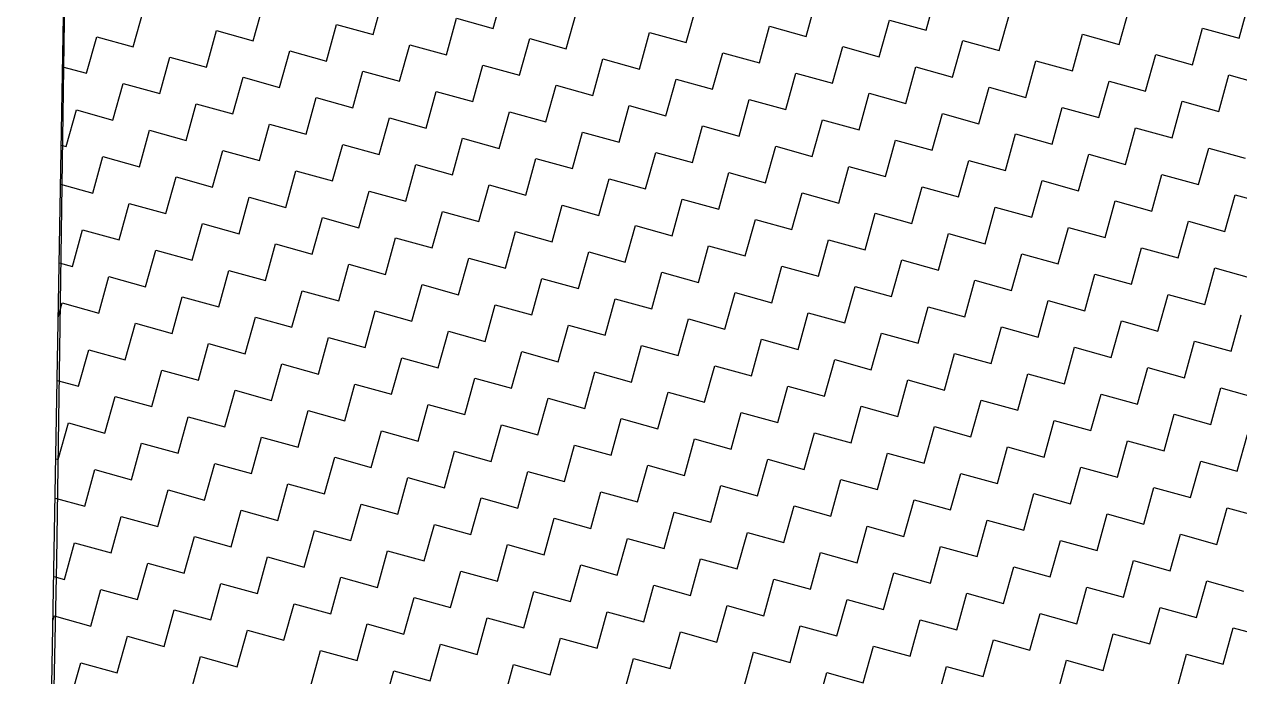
# Model space of a CAD drawing. Header units: metres. Extents: x 291974 to 293244, y 2020596 to 2023640.
# Drawn here: x 292466.6 to 292546.6, y 2022594.7 to 2022637.7 of the extents above; entities that cross this region are included whole.
import ezdxf

# ---------------------------------------------------------------- set-up
doc = ezdxf.new("R2010")
doc.units = ezdxf.units.M
doc.header["$MEASUREMENT"] = 0
doc.layers.add('POLY_HATCH', color=12, linetype='Continuous')
doc.layers.add('V_BOUND_LINE', color=7, linetype='Continuous')

msp = doc.modelspace()

# ---------------------------------------------------------------- linework, layer by layer
at = {"layer": 'POLY_HATCH'}
msp.add_line((292467.554, 2022545.899), (292471.497, 2022774.546), dxfattribs=at)
at = {"layer": 'POLY_HATCH', "linetype": 'Continuous'}
for p, q in [((292497.443, 2022637.453), (292498.111, 2022639.864)), ((292525.963, 2022637.331), (292526.632, 2022639.741)), ((292481.643, 2022636.643), (292482.311, 2022639.054)), ((292489.543, 2022637.048), (292490.211, 2022639.459)), ((292518.063, 2022636.926), (292518.732, 2022639.336)), ((292546.584, 2022636.803), (292547.253, 2022639.214)), ((292473.743, 2022636.239), (292474.411, 2022638.649)), ((292502.264, 2022636.116), (292502.932, 2022638.527)), ((292510.163, 2022636.521), (292510.832, 2022638.931)), ((292530.784, 2022635.993), (292531.453, 2022638.404)), ((292538.684, 2022636.398), (292539.353, 2022638.809)), ((292486.464, 2022635.306), (292487.132, 2022637.717)), ((292487.132, 2022637.717), (292489.543, 2022637.048)), ((292494.364, 2022635.711), (292495.032, 2022638.122)), ((292495.032, 2022638.122), (292497.443, 2022637.453)), ((292514.984, 2022635.184), (292515.653, 2022637.594)), ((292515.653, 2022637.594), (292518.063, 2022636.926)), ((292522.884, 2022635.589), (292523.553, 2022637.999)), ((292523.553, 2022637.999), (292525.963, 2022637.331)), ((292543.505, 2022635.061), (292544.174, 2022637.472)), ((292544.174, 2022637.472), (292546.584, 2022636.803)), ((292470.664, 2022634.497), (292471.332, 2022636.907)), ((292471.332, 2022636.907), (292473.743, 2022636.239)), ((292478.564, 2022634.902), (292479.232, 2022637.312)), ((292479.232, 2022637.312), (292481.643, 2022636.643)), ((292499.185, 2022634.374), (292499.853, 2022636.785)), ((292499.853, 2022636.785), (292502.264, 2022636.116)), ((292507.084, 2022634.779), (292507.753, 2022637.189)), ((292507.753, 2022637.189), (292510.163, 2022636.521)), ((292527.705, 2022634.252), (292528.374, 2022636.662)), ((292528.374, 2022636.662), (292530.784, 2022635.993)), ((292535.605, 2022634.656), (292536.274, 2022637.067)), ((292536.274, 2022637.067), (292538.684, 2022636.398)), ((292483.385, 2022633.564), (292484.053, 2022635.975)), ((292484.053, 2022635.975), (292486.464, 2022635.306)), ((292491.285, 2022633.969), (292491.953, 2022636.38)), ((292491.953, 2022636.38), (292494.364, 2022635.711)), ((292511.905, 2022633.442), (292512.574, 2022635.852)), ((292512.574, 2022635.852), (292514.984, 2022635.184)), ((292519.805, 2022633.847), (292520.474, 2022636.257)), ((292520.474, 2022636.257), (292522.884, 2022635.589)), ((292469.089, 2022634.933), (292470.664, 2022634.497)), ((292475.485, 2022633.16), (292476.153, 2022635.57)), ((292476.153, 2022635.57), (292478.564, 2022634.902)), ((292496.106, 2022632.632), (292496.774, 2022635.043)), ((292496.774, 2022635.043), (292499.185, 2022634.374)), ((292504.005, 2022633.037), (292504.674, 2022635.448)), ((292504.674, 2022635.448), (292507.084, 2022634.779)), ((292532.526, 2022632.914), (292533.195, 2022635.325)), ((292533.195, 2022635.325), (292535.605, 2022634.656)), ((292540.426, 2022633.319), (292541.095, 2022635.73)), ((292541.095, 2022635.73), (292543.505, 2022635.061)), ((292480.306, 2022631.823), (292480.974, 2022634.233)), ((292480.974, 2022634.233), (292483.385, 2022633.564)), ((292488.206, 2022632.227), (292488.874, 2022634.638)), ((292488.874, 2022634.638), (292491.285, 2022633.969)), ((292516.726, 2022632.105), (292517.395, 2022634.515)), ((292517.395, 2022634.515), (292519.805, 2022633.847)), ((292524.626, 2022632.51), (292525.295, 2022634.92)), ((292525.295, 2022634.92), (292527.705, 2022634.252)), ((292545.247, 2022631.982), (292545.916, 2022634.393)), ((292545.916, 2022634.393), (292548.326, 2022633.724)), ((292472.406, 2022631.418), (292473.074, 2022633.828)), ((292473.074, 2022633.828), (292475.485, 2022633.16)), ((292500.926, 2022631.295), (292501.595, 2022633.706)), ((292501.595, 2022633.706), (292504.005, 2022633.037)), ((292508.826, 2022631.7), (292509.495, 2022634.11)), ((292509.495, 2022634.11), (292511.905, 2022633.442)), ((292529.447, 2022631.173), (292530.116, 2022633.583)), ((292530.116, 2022633.583), (292532.526, 2022632.914)), ((292537.347, 2022631.577), (292538.016, 2022633.988)), ((292538.016, 2022633.988), (292540.426, 2022633.319)), ((292485.127, 2022630.485), (292485.795, 2022632.896)), ((292485.795, 2022632.896), (292488.206, 2022632.227)), ((292493.027, 2022630.89), (292493.695, 2022633.301)), ((292493.695, 2022633.301), (292496.106, 2022632.632)), ((292513.647, 2022630.363), (292514.316, 2022632.773)), ((292514.316, 2022632.773), (292516.726, 2022632.105)), ((292521.547, 2022630.768), (292522.216, 2022633.178)), ((292522.216, 2022633.178), (292524.626, 2022632.51)), ((292542.168, 2022630.24), (292542.837, 2022632.651)), ((292542.837, 2022632.651), (292545.247, 2022631.982)), ((292469.327, 2022629.676), (292469.995, 2022632.086)), ((292469.995, 2022632.086), (292472.406, 2022631.418)), ((292477.227, 2022630.081), (292477.895, 2022632.491)), ((292477.895, 2022632.491), (292480.306, 2022631.823)), ((292497.847, 2022629.553), (292498.516, 2022631.964)), ((292498.516, 2022631.964), (292500.926, 2022631.295)), ((292505.747, 2022629.958), (292506.416, 2022632.369)), ((292506.416, 2022632.369), (292508.826, 2022631.7)), ((292526.368, 2022629.431), (292527.037, 2022631.841)), ((292527.037, 2022631.841), (292529.447, 2022631.173)), ((292534.268, 2022629.835), (292534.937, 2022632.246)), ((292534.937, 2022632.246), (292537.347, 2022631.577)), ((292482.048, 2022628.744), (292482.716, 2022631.154)), ((292482.716, 2022631.154), (292485.127, 2022630.485)), ((292489.948, 2022629.148), (292490.616, 2022631.559)), ((292490.616, 2022631.559), (292493.027, 2022630.89)), ((292510.568, 2022628.621), (292511.237, 2022631.031)), ((292511.237, 2022631.031), (292513.647, 2022630.363)), ((292518.468, 2022629.026), (292519.137, 2022631.436)), ((292519.137, 2022631.436), (292521.547, 2022630.768)), ((292474.148, 2022628.339), (292474.816, 2022630.749)), ((292474.816, 2022630.749), (292477.227, 2022630.081)), ((292494.768, 2022627.811), (292495.437, 2022630.222)), ((292495.437, 2022630.222), (292497.847, 2022629.553)), ((292502.668, 2022628.216), (292503.337, 2022630.627)), ((292503.337, 2022630.627), (292505.747, 2022629.958)), ((292531.189, 2022628.094), (292531.858, 2022630.504)), ((292531.858, 2022630.504), (292534.268, 2022629.835)), ((292539.089, 2022628.498), (292539.758, 2022630.909)), ((292539.758, 2022630.909), (292542.168, 2022630.24)), ((292469, 2022629.766), (292469.327, 2022629.676)), ((292478.969, 2022627.002), (292479.637, 2022629.412)), ((292479.637, 2022629.412), (292482.048, 2022628.744)), ((292486.869, 2022627.406), (292487.537, 2022629.817)), ((292487.537, 2022629.817), (292489.948, 2022629.148)), ((292515.389, 2022627.284), (292516.058, 2022629.694)), ((292516.058, 2022629.694), (292518.468, 2022629.026)), ((292523.289, 2022627.689), (292523.958, 2022630.099)), ((292523.958, 2022630.099), (292526.368, 2022629.431)), ((292543.91, 2022627.161), (292544.578, 2022629.572)), ((292544.578, 2022629.572), (292546.989, 2022628.903)), ((292471.069, 2022626.597), (292471.737, 2022629.007)), ((292471.737, 2022629.007), (292474.148, 2022628.339)), ((292499.589, 2022626.474), (292500.258, 2022628.885)), ((292500.258, 2022628.885), (292502.668, 2022628.216)), ((292507.489, 2022626.879), (292508.158, 2022629.29)), ((292508.158, 2022629.29), (292510.568, 2022628.621)), ((292528.11, 2022626.352), (292528.779, 2022628.762)), ((292528.779, 2022628.762), (292531.189, 2022628.094)), ((292536.01, 2022626.756), (292536.679, 2022629.167)), ((292536.679, 2022629.167), (292539.089, 2022628.498)), ((292483.79, 2022625.665), (292484.458, 2022628.075)), ((292484.458, 2022628.075), (292486.869, 2022627.406)), ((292491.689, 2022626.069), (292492.358, 2022628.48)), ((292492.358, 2022628.48), (292494.768, 2022627.811)), ((292512.31, 2022625.542), (292512.979, 2022627.952)), ((292512.979, 2022627.952), (292515.389, 2022627.284)), ((292520.21, 2022625.947), (292520.879, 2022628.357)), ((292520.879, 2022628.357), (292523.289, 2022627.689)), ((292540.831, 2022625.419), (292541.499, 2022627.83)), ((292541.499, 2022627.83), (292543.91, 2022627.161)), ((292468.956, 2022627.183), (292471.069, 2022626.597)), ((292475.89, 2022625.26), (292476.558, 2022627.67)), ((292476.558, 2022627.67), (292478.969, 2022627.002)), ((292496.51, 2022624.732), (292497.179, 2022627.143)), ((292497.179, 2022627.143), (292499.589, 2022626.474)), ((292504.41, 2022625.137), (292505.079, 2022627.548)), ((292505.079, 2022627.548), (292507.489, 2022626.879)), ((292525.031, 2022624.61), (292525.7, 2022627.02)), ((292525.7, 2022627.02), (292528.11, 2022626.352)), ((292532.931, 2022625.015), (292533.6, 2022627.425)), ((292533.6, 2022627.425), (292536.01, 2022626.756)), ((292480.711, 2022623.923), (292481.379, 2022626.333)), ((292481.379, 2022626.333), (292483.79, 2022625.665)), ((292488.61, 2022624.327), (292489.279, 2022626.738)), ((292489.279, 2022626.738), (292491.689, 2022626.069)), ((292509.231, 2022623.8), (292509.9, 2022626.211)), ((292509.9, 2022626.211), (292512.31, 2022625.542)), ((292517.131, 2022624.205), (292517.8, 2022626.615)), ((292517.8, 2022626.615), (292520.21, 2022625.947)), ((292545.652, 2022624.082), (292546.32, 2022626.493)), ((292546.32, 2022626.493), (292548.731, 2022625.824)), ((292472.811, 2022623.518), (292473.479, 2022625.928)), ((292473.479, 2022625.928), (292475.89, 2022625.26)), ((292493.431, 2022622.99), (292494.1, 2022625.401)), ((292494.1, 2022625.401), (292496.51, 2022624.732)), ((292501.331, 2022623.395), (292502, 2022625.806)), ((292502, 2022625.806), (292504.41, 2022625.137)), ((292529.852, 2022623.273), (292530.521, 2022625.683)), ((292530.521, 2022625.683), (292532.931, 2022625.015)), ((292537.752, 2022623.677), (292538.42, 2022626.088)), ((292538.42, 2022626.088), (292540.831, 2022625.419)), ((292477.632, 2022622.181), (292478.3, 2022624.591)), ((292478.3, 2022624.591), (292480.711, 2022623.923)), ((292485.531, 2022622.586), (292486.2, 2022624.996)), ((292486.2, 2022624.996), (292488.61, 2022624.327)), ((292514.052, 2022622.463), (292514.721, 2022624.873)), ((292514.721, 2022624.873), (292517.131, 2022624.205)), ((292521.952, 2022622.868), (292522.621, 2022625.278)), ((292522.621, 2022625.278), (292525.031, 2022624.61)), ((292542.573, 2022622.34), (292543.241, 2022624.751)), ((292543.241, 2022624.751), (292545.652, 2022624.082)), ((292469.732, 2022621.776), (292470.4, 2022624.186)), ((292470.4, 2022624.186), (292472.811, 2022623.518)), ((292498.252, 2022621.653), (292498.921, 2022624.064)), ((292498.921, 2022624.064), (292501.331, 2022623.395)), ((292506.152, 2022622.058), (292506.821, 2022624.469)), ((292506.821, 2022624.469), (292509.231, 2022623.8)), ((292526.773, 2022621.531), (292527.442, 2022623.941)), ((292527.442, 2022623.941), (292529.852, 2022623.273)), ((292534.673, 2022621.936), (292535.341, 2022624.346)), ((292535.341, 2022624.346), (292537.752, 2022623.677)), ((292482.452, 2022620.844), (292483.121, 2022623.254)), ((292483.121, 2022623.254), (292485.531, 2022622.586)), ((292490.352, 2022621.248), (292491.021, 2022623.659)), ((292491.021, 2022623.659), (292493.431, 2022622.99)), ((292510.973, 2022620.721), (292511.642, 2022623.132)), ((292511.642, 2022623.132), (292514.052, 2022622.463)), ((292518.873, 2022621.126), (292519.542, 2022623.536)), ((292519.542, 2022623.536), (292521.952, 2022622.868)), ((292539.494, 2022620.598), (292540.162, 2022623.009)), ((292540.162, 2022623.009), (292542.573, 2022622.34)), ((292474.553, 2022620.439), (292475.221, 2022622.849)), ((292475.221, 2022622.849), (292477.632, 2022622.181)), ((292495.173, 2022619.911), (292495.842, 2022622.322)), ((292495.842, 2022622.322), (292498.252, 2022621.653)), ((292503.073, 2022620.316), (292503.742, 2022622.727)), ((292503.742, 2022622.727), (292506.152, 2022622.058)), ((292523.694, 2022619.789), (292524.363, 2022622.199)), ((292524.363, 2022622.199), (292526.773, 2022621.531)), ((292531.594, 2022620.194), (292532.262, 2022622.604)), ((292532.262, 2022622.604), (292534.673, 2022621.936)), ((292468.866, 2022622.016), (292469.732, 2022621.776)), ((292479.373, 2022619.102), (292480.042, 2022621.512)), ((292480.042, 2022621.512), (292482.452, 2022620.844)), ((292487.273, 2022619.507), (292487.942, 2022621.917)), ((292487.942, 2022621.917), (292490.352, 2022621.248)), ((292507.894, 2022618.979), (292508.563, 2022621.39)), ((292508.563, 2022621.39), (292510.973, 2022620.721)), ((292515.794, 2022619.384), (292516.463, 2022621.794)), ((292516.463, 2022621.794), (292518.873, 2022621.126)), ((292544.315, 2022619.261), (292544.983, 2022621.672)), ((292544.983, 2022621.672), (292547.394, 2022621.003)), ((292471.474, 2022618.697), (292472.142, 2022621.107)), ((292472.142, 2022621.107), (292474.553, 2022620.439)), ((292492.094, 2022618.169), (292492.763, 2022620.58)), ((292492.763, 2022620.58), (292495.173, 2022619.911)), ((292499.994, 2022618.574), (292500.663, 2022620.985)), ((292500.663, 2022620.985), (292503.073, 2022620.316)), ((292528.515, 2022618.452), (292529.183, 2022620.862)), ((292529.183, 2022620.862), (292531.594, 2022620.194)), ((292536.415, 2022618.857), (292537.083, 2022621.267)), ((292537.083, 2022621.267), (292539.494, 2022620.598)), ((292476.294, 2022617.36), (292476.963, 2022619.77)), ((292476.963, 2022619.77), (292479.373, 2022619.102)), ((292484.194, 2022617.765), (292484.863, 2022620.175)), ((292484.863, 2022620.175), (292487.273, 2022619.507)), ((292512.715, 2022617.642), (292513.384, 2022620.053)), ((292513.384, 2022620.053), (292515.794, 2022619.384)), ((292520.615, 2022618.047), (292521.284, 2022620.457)), ((292521.284, 2022620.457), (292523.694, 2022619.789)), ((292541.236, 2022617.519), (292541.904, 2022619.93)), ((292541.904, 2022619.93), (292544.315, 2022619.261)), ((292468.805, 2022618.434), (292469.063, 2022619.365)), ((292469.063, 2022619.365), (292471.474, 2022618.697)), ((292496.915, 2022616.832), (292497.584, 2022619.243)), ((292497.584, 2022619.243), (292499.994, 2022618.574)), ((292504.815, 2022617.237), (292505.484, 2022619.648)), ((292505.484, 2022619.648), (292507.894, 2022618.979)), ((292525.436, 2022616.71), (292526.104, 2022619.12)), ((292526.104, 2022619.12), (292528.515, 2022618.452)), ((292533.336, 2022617.115), (292534.004, 2022619.525)), ((292534.004, 2022619.525), (292536.415, 2022618.857)), ((292481.115, 2022616.023), (292481.784, 2022618.433)), ((292481.784, 2022618.433), (292484.194, 2022617.765)), ((292489.015, 2022616.428), (292489.684, 2022618.838)), ((292489.684, 2022618.838), (292492.094, 2022618.169)), ((292509.636, 2022615.9), (292510.305, 2022618.311)), ((292510.305, 2022618.311), (292512.715, 2022617.642)), ((292517.536, 2022616.305), (292518.205, 2022618.715)), ((292518.205, 2022618.715), (292520.615, 2022618.047)), ((292538.157, 2022615.778), (292538.825, 2022618.188)), ((292538.825, 2022618.188), (292541.236, 2022617.519)), ((292546.057, 2022616.182), (292546.725, 2022618.593)), ((292473.215, 2022615.618), (292473.884, 2022618.028)), ((292473.884, 2022618.028), (292476.294, 2022617.36)), ((292493.836, 2022615.09), (292494.505, 2022617.501)), ((292494.505, 2022617.501), (292496.915, 2022616.832)), ((292501.736, 2022615.495), (292502.405, 2022617.906)), ((292502.405, 2022617.906), (292504.815, 2022617.237)), ((292522.357, 2022614.968), (292523.025, 2022617.378)), ((292523.025, 2022617.378), (292525.436, 2022616.71)), ((292530.257, 2022615.373), (292530.925, 2022617.783)), ((292530.925, 2022617.783), (292533.336, 2022617.115)), ((292478.036, 2022614.281), (292478.705, 2022616.691)), ((292478.705, 2022616.691), (292481.115, 2022616.023)), ((292485.936, 2022614.686), (292486.605, 2022617.096)), ((292486.605, 2022617.096), (292489.015, 2022616.428)), ((292506.557, 2022614.158), (292507.226, 2022616.569)), ((292507.226, 2022616.569), (292509.636, 2022615.9)), ((292514.457, 2022614.563), (292515.126, 2022616.974)), ((292515.126, 2022616.974), (292517.536, 2022616.305)), ((292542.978, 2022614.44), (292543.646, 2022616.851)), ((292543.646, 2022616.851), (292546.057, 2022616.182)), ((292470.136, 2022613.876), (292470.805, 2022616.286)), ((292470.805, 2022616.286), (292473.215, 2022615.618)), ((292490.757, 2022613.349), (292491.426, 2022615.759)), ((292491.426, 2022615.759), (292493.836, 2022615.09)), ((292498.657, 2022613.753), (292499.326, 2022616.164)), ((292499.326, 2022616.164), (292501.736, 2022615.495)), ((292527.178, 2022613.631), (292527.846, 2022616.041)), ((292527.846, 2022616.041), (292530.257, 2022615.373)), ((292535.078, 2022614.036), (292535.746, 2022616.446)), ((292535.746, 2022616.446), (292538.157, 2022615.778)), ((292474.957, 2022612.539), (292475.626, 2022614.949)), ((292475.626, 2022614.949), (292478.036, 2022614.281)), ((292482.857, 2022612.944), (292483.526, 2022615.354)), ((292483.526, 2022615.354), (292485.936, 2022614.686)), ((292511.378, 2022612.821), (292512.047, 2022615.232)), ((292512.047, 2022615.232), (292514.457, 2022614.563)), ((292519.278, 2022613.226), (292519.946, 2022615.636)), ((292519.946, 2022615.636), (292522.357, 2022614.968)), ((292539.899, 2022612.699), (292540.567, 2022615.109)), ((292540.567, 2022615.109), (292542.978, 2022614.44)), ((292468.733, 2022614.265), (292470.136, 2022613.876)), ((292495.578, 2022612.011), (292496.247, 2022614.422)), ((292496.247, 2022614.422), (292498.657, 2022613.753)), ((292503.478, 2022612.416), (292504.147, 2022614.827)), ((292504.147, 2022614.827), (292506.557, 2022614.158)), ((292524.099, 2022611.889), (292524.767, 2022614.299)), ((292524.767, 2022614.299), (292527.178, 2022613.631)), ((292531.999, 2022612.294), (292532.667, 2022614.704)), ((292532.667, 2022614.704), (292535.078, 2022614.036)), ((292479.778, 2022611.202), (292480.447, 2022613.612)), ((292480.447, 2022613.612), (292482.857, 2022612.944)), ((292487.678, 2022611.607), (292488.347, 2022614.017)), ((292488.347, 2022614.017), (292490.757, 2022613.349)), ((292508.299, 2022611.079), (292508.968, 2022613.49)), ((292508.968, 2022613.49), (292511.378, 2022612.821)), ((292516.199, 2022611.484), (292516.867, 2022613.895)), ((292516.867, 2022613.895), (292519.278, 2022613.226)), ((292536.82, 2022610.957), (292537.488, 2022613.367)), ((292537.488, 2022613.367), (292539.899, 2022612.699)), ((292544.72, 2022611.361), (292545.388, 2022613.772)), ((292545.388, 2022613.772), (292547.799, 2022613.103)), ((292471.878, 2022610.797), (292472.547, 2022613.207)), ((292472.547, 2022613.207), (292474.957, 2022612.539)), ((292492.499, 2022610.27), (292493.168, 2022612.68)), ((292493.168, 2022612.68), (292495.578, 2022612.011)), ((292500.399, 2022610.674), (292501.068, 2022613.085)), ((292501.068, 2022613.085), (292503.478, 2022612.416)), ((292521.02, 2022610.147), (292521.688, 2022612.557)), ((292521.688, 2022612.557), (292524.099, 2022611.889)), ((292528.92, 2022610.552), (292529.588, 2022612.962)), ((292529.588, 2022612.962), (292531.999, 2022612.294)), ((292476.699, 2022609.46), (292477.368, 2022611.87)), ((292477.368, 2022611.87), (292479.778, 2022611.202)), ((292484.599, 2022609.865), (292485.268, 2022612.275)), ((292485.268, 2022612.275), (292487.678, 2022611.607)), ((292505.22, 2022609.337), (292505.889, 2022611.748)), ((292505.889, 2022611.748), (292508.299, 2022611.079)), ((292513.12, 2022609.742), (292513.788, 2022612.153)), ((292513.788, 2022612.153), (292516.199, 2022611.484)), ((292541.641, 2022609.62), (292542.309, 2022612.03)), ((292542.309, 2022612.03), (292544.72, 2022611.361)), ((292468.799, 2022609.055), (292469.468, 2022611.466)), ((292469.468, 2022611.466), (292471.878, 2022610.797)), ((292489.42, 2022608.528), (292490.089, 2022610.938)), ((292490.089, 2022610.938), (292492.499, 2022610.27)), ((292497.32, 2022608.932), (292497.989, 2022611.343)), ((292497.989, 2022611.343), (292500.399, 2022610.674)), ((292525.841, 2022608.81), (292526.509, 2022611.22)), ((292526.509, 2022611.22), (292528.92, 2022610.552)), ((292533.741, 2022609.215), (292534.409, 2022611.625)), ((292534.409, 2022611.625), (292536.82, 2022610.957)), ((292473.62, 2022607.718), (292474.289, 2022610.128)), ((292474.289, 2022610.128), (292476.699, 2022609.46)), ((292481.52, 2022608.123), (292482.189, 2022610.533)), ((292482.189, 2022610.533), (292484.599, 2022609.865)), ((292510.041, 2022608), (292510.709, 2022610.411)), ((292510.709, 2022610.411), (292513.12, 2022609.742)), ((292517.941, 2022608.405), (292518.609, 2022610.816)), ((292518.609, 2022610.816), (292521.02, 2022610.147)), ((292538.562, 2022607.878), (292539.23, 2022610.288)), ((292539.23, 2022610.288), (292541.641, 2022609.62)), ((292546.462, 2022608.282), (292547.13, 2022610.693)), ((292494.241, 2022607.191), (292494.91, 2022609.601)), ((292494.91, 2022609.601), (292497.32, 2022608.932)), ((292502.141, 2022607.595), (292502.81, 2022610.006)), ((292502.81, 2022610.006), (292505.22, 2022609.337)), ((292522.762, 2022607.068), (292523.43, 2022609.478)), ((292523.43, 2022609.478), (292525.841, 2022608.81)), ((292530.662, 2022607.473), (292531.33, 2022609.883)), ((292531.33, 2022609.883), (292533.741, 2022609.215)), ((292468.644, 2022609.098), (292468.799, 2022609.055)), ((292478.441, 2022606.381), (292479.11, 2022608.791)), ((292479.11, 2022608.791), (292481.52, 2022608.123)), ((292486.341, 2022606.786), (292487.01, 2022609.196)), ((292487.01, 2022609.196), (292489.42, 2022608.528)), ((292506.962, 2022606.258), (292507.63, 2022608.669)), ((292507.63, 2022608.669), (292510.041, 2022608)), ((292514.862, 2022606.663), (292515.53, 2022609.074)), ((292515.53, 2022609.074), (292517.941, 2022608.405)), ((292535.483, 2022606.136), (292536.151, 2022608.546)), ((292536.151, 2022608.546), (292538.562, 2022607.878)), ((292543.383, 2022606.541), (292544.051, 2022608.951)), ((292544.051, 2022608.951), (292546.462, 2022608.282)), ((292470.541, 2022605.976), (292471.21, 2022608.387)), ((292471.21, 2022608.387), (292473.62, 2022607.718)), ((292491.162, 2022605.449), (292491.831, 2022607.859)), ((292491.831, 2022607.859), (292494.241, 2022607.191)), ((292499.062, 2022605.853), (292499.731, 2022608.264)), ((292499.731, 2022608.264), (292502.141, 2022607.595)), ((292519.683, 2022605.326), (292520.351, 2022607.737)), ((292520.351, 2022607.737), (292522.762, 2022607.068)), ((292527.583, 2022605.731), (292528.251, 2022608.141)), ((292528.251, 2022608.141), (292530.662, 2022607.473)), ((292475.362, 2022604.639), (292476.031, 2022607.049)), ((292476.031, 2022607.049), (292478.441, 2022606.381)), ((292483.262, 2022605.044), (292483.931, 2022607.454)), ((292483.931, 2022607.454), (292486.341, 2022606.786)), ((292503.883, 2022604.516), (292504.551, 2022606.927)), ((292504.551, 2022606.927), (292506.962, 2022606.258)), ((292511.783, 2022604.921), (292512.451, 2022607.332)), ((292512.451, 2022607.332), (292514.862, 2022606.663)), ((292540.304, 2022604.799), (292540.972, 2022607.209)), ((292540.972, 2022607.209), (292543.383, 2022606.541)), ((292468.599, 2022606.515), (292470.541, 2022605.976)), ((292488.083, 2022603.707), (292488.752, 2022606.117)), ((292488.752, 2022606.117), (292491.162, 2022605.449)), ((292495.983, 2022604.112), (292496.652, 2022606.522)), ((292496.652, 2022606.522), (292499.062, 2022605.853)), ((292524.504, 2022603.989), (292525.172, 2022606.399)), ((292525.172, 2022606.399), (292527.583, 2022605.731)), ((292532.404, 2022604.394), (292533.072, 2022606.804)), ((292533.072, 2022606.804), (292535.483, 2022606.136)), ((292480.183, 2022603.302), (292480.852, 2022605.712)), ((292480.852, 2022605.712), (292483.262, 2022605.044)), ((292508.704, 2022603.179), (292509.372, 2022605.59)), ((292509.372, 2022605.59), (292511.783, 2022604.921)), ((292516.604, 2022603.584), (292517.272, 2022605.995)), ((292517.272, 2022605.995), (292519.683, 2022605.326)), ((292537.225, 2022603.057), (292537.893, 2022605.467)), ((292537.893, 2022605.467), (292540.304, 2022604.799)), ((292545.124, 2022603.462), (292545.793, 2022605.872)), ((292545.793, 2022605.872), (292548.203, 2022605.203)), ((292472.283, 2022602.897), (292472.952, 2022605.308)), ((292472.952, 2022605.308), (292475.362, 2022604.639)), ((292492.904, 2022602.37), (292493.573, 2022604.78)), ((292493.573, 2022604.78), (292495.983, 2022604.112)), ((292500.804, 2022602.774), (292501.472, 2022605.185)), ((292501.472, 2022605.185), (292503.883, 2022604.516)), ((292521.425, 2022602.247), (292522.093, 2022604.658)), ((292522.093, 2022604.658), (292524.504, 2022603.989)), ((292529.325, 2022602.652), (292529.993, 2022605.062)), ((292529.993, 2022605.062), (292532.404, 2022604.394)), ((292477.104, 2022601.56), (292477.773, 2022603.97)), ((292477.773, 2022603.97), (292480.183, 2022603.302)), ((292485.004, 2022601.965), (292485.673, 2022604.375)), ((292485.673, 2022604.375), (292488.083, 2022603.707)), ((292505.625, 2022601.437), (292506.293, 2022603.848)), ((292506.293, 2022603.848), (292508.704, 2022603.179)), ((292513.525, 2022601.842), (292514.193, 2022604.253)), ((292514.193, 2022604.253), (292516.604, 2022603.584)), ((292534.146, 2022601.315), (292534.814, 2022603.725)), ((292534.814, 2022603.725), (292537.225, 2022603.057)), ((292542.045, 2022601.72), (292542.714, 2022604.13)), ((292542.714, 2022604.13), (292545.124, 2022603.462)), ((292469.204, 2022601.155), (292469.873, 2022603.566)), ((292469.873, 2022603.566), (292472.283, 2022602.897)), ((292489.825, 2022600.628), (292490.494, 2022603.038)), ((292490.494, 2022603.038), (292492.904, 2022602.37)), ((292497.725, 2022601.033), (292498.393, 2022603.443)), ((292498.393, 2022603.443), (292500.804, 2022602.774)), ((292518.346, 2022600.505), (292519.014, 2022602.916)), ((292519.014, 2022602.916), (292521.425, 2022602.247)), ((292526.246, 2022600.91), (292526.914, 2022603.32)), ((292526.914, 2022603.32), (292529.325, 2022602.652)), ((292474.025, 2022599.818), (292474.694, 2022602.229)), ((292474.694, 2022602.229), (292477.104, 2022601.56)), ((292481.925, 2022600.223), (292482.594, 2022602.633)), ((292482.594, 2022602.633), (292485.004, 2022601.965)), ((292510.446, 2022600.1), (292511.114, 2022602.511)), ((292511.114, 2022602.511), (292513.525, 2022601.842)), ((292538.966, 2022599.978), (292539.635, 2022602.388)), ((292539.635, 2022602.388), (292542.045, 2022601.72)), ((292468.51, 2022601.348), (292469.204, 2022601.155)), ((292494.646, 2022599.291), (292495.314, 2022601.701)), ((292495.314, 2022601.701), (292497.725, 2022601.033)), ((292502.546, 2022599.695), (292503.214, 2022602.106)), ((292503.214, 2022602.106), (292505.625, 2022601.437)), ((292523.167, 2022599.168), (292523.835, 2022601.579)), ((292523.835, 2022601.579), (292526.246, 2022600.91)), ((292531.067, 2022599.573), (292531.735, 2022601.983)), ((292531.735, 2022601.983), (292534.146, 2022601.315)), ((292478.846, 2022598.481), (292479.515, 2022600.891)), ((292479.515, 2022600.891), (292481.925, 2022600.223)), ((292486.746, 2022598.886), (292487.415, 2022601.296)), ((292487.415, 2022601.296), (292489.825, 2022600.628)), ((292507.367, 2022598.358), (292508.035, 2022600.769)), ((292508.035, 2022600.769), (292510.446, 2022600.1)), ((292515.267, 2022598.763), (292515.935, 2022601.174)), ((292515.935, 2022601.174), (292518.346, 2022600.505)), ((292535.887, 2022598.236), (292536.556, 2022600.646)), ((292536.556, 2022600.646), (292538.966, 2022599.978)), ((292543.787, 2022598.641), (292544.456, 2022601.051)), ((292544.456, 2022601.051), (292546.866, 2022600.383)), ((292470.946, 2022598.076), (292471.615, 2022600.487)), ((292471.615, 2022600.487), (292474.025, 2022599.818)), ((292491.567, 2022597.549), (292492.235, 2022599.959)), ((292492.235, 2022599.959), (292494.646, 2022599.291)), ((292499.467, 2022597.954), (292500.135, 2022600.364)), ((292500.135, 2022600.364), (292502.546, 2022599.695)), ((292520.088, 2022597.426), (292520.756, 2022599.837)), ((292520.756, 2022599.837), (292523.167, 2022599.168)), ((292527.988, 2022597.831), (292528.656, 2022600.241)), ((292528.656, 2022600.241), (292531.067, 2022599.573)), ((292475.767, 2022596.739), (292476.436, 2022599.15)), ((292476.436, 2022599.15), (292478.846, 2022598.481)), ((292483.667, 2022597.144), (292484.336, 2022599.554)), ((292484.336, 2022599.554), (292486.746, 2022598.886)), ((292504.288, 2022596.616), (292504.956, 2022599.027)), ((292504.956, 2022599.027), (292507.367, 2022598.358)), ((292512.188, 2022597.021), (292512.856, 2022599.432)), ((292512.856, 2022599.432), (292515.267, 2022598.763)), ((292540.708, 2022596.899), (292541.377, 2022599.309)), ((292541.377, 2022599.309), (292543.787, 2022598.641)), ((292468.46, 2022598.473), (292468.536, 2022598.745)), ((292468.536, 2022598.745), (292470.946, 2022598.076)), ((292488.488, 2022595.807), (292489.156, 2022598.217)), ((292489.156, 2022598.217), (292491.567, 2022597.549)), ((292496.388, 2022596.212), (292497.056, 2022598.622)), ((292497.056, 2022598.622), (292499.467, 2022597.954)), ((292524.909, 2022596.089), (292525.577, 2022598.5)), ((292525.577, 2022598.5), (292527.988, 2022597.831)), ((292532.808, 2022596.494), (292533.477, 2022598.904)), ((292533.477, 2022598.904), (292535.887, 2022598.236)), ((292472.688, 2022594.997), (292473.357, 2022597.408)), ((292473.357, 2022597.408), (292475.767, 2022596.739)), ((292480.588, 2022595.402), (292481.257, 2022597.812)), ((292481.257, 2022597.812), (292483.667, 2022597.144)), ((292509.109, 2022595.279), (292509.777, 2022597.69)), ((292509.777, 2022597.69), (292512.188, 2022597.021)), ((292517.009, 2022595.684), (292517.677, 2022598.095)), ((292517.677, 2022598.095), (292520.088, 2022597.426)), ((292537.629, 2022595.157), (292538.298, 2022597.567)), ((292538.298, 2022597.567), (292540.708, 2022596.899)), ((292545.529, 2022595.562), (292546.198, 2022597.972)), ((292546.198, 2022597.972), (292548.608, 2022597.304)), ((292493.309, 2022594.47), (292493.977, 2022596.88)), ((292493.977, 2022596.88), (292496.388, 2022596.212)), ((292501.209, 2022594.875), (292501.877, 2022597.285)), ((292501.877, 2022597.285), (292504.288, 2022596.616)), ((292521.83, 2022594.347), (292522.498, 2022596.758)), ((292522.498, 2022596.758), (292524.909, 2022596.089)), ((292529.729, 2022594.752), (292530.398, 2022597.162)), ((292530.398, 2022597.162), (292532.808, 2022596.494)), ((292477.509, 2022593.66), (292478.178, 2022596.071)), ((292478.178, 2022596.071), (292480.588, 2022595.402)), ((292485.409, 2022594.065), (292486.077, 2022596.475)), ((292486.077, 2022596.475), (292488.488, 2022595.807)), ((292506.03, 2022593.537), (292506.698, 2022595.948)), ((292506.698, 2022595.948), (292509.109, 2022595.279)), ((292513.93, 2022593.942), (292514.598, 2022596.353)), ((292514.598, 2022596.353), (292517.009, 2022595.684)), ((292534.55, 2022593.415), (292535.219, 2022595.825)), ((292535.219, 2022595.825), (292537.629, 2022595.157)), ((292542.45, 2022593.82), (292543.119, 2022596.23)), ((292543.119, 2022596.23), (292545.529, 2022595.562)), ((292469.609, 2022593.255), (292470.278, 2022595.666)), ((292470.278, 2022595.666), (292472.688, 2022594.997)), ((292490.23, 2022592.728), (292490.898, 2022595.138)), ((292490.898, 2022595.138), (292493.309, 2022594.47)), ((292498.13, 2022593.133), (292498.798, 2022595.543)), ((292498.798, 2022595.543), (292501.209, 2022594.875)), ((292518.751, 2022592.605), (292519.419, 2022595.016)), ((292519.419, 2022595.016), (292521.83, 2022594.347)), ((292526.65, 2022593.01), (292527.319, 2022595.421)), ((292527.319, 2022595.421), (292529.729, 2022594.752))]:
    msp.add_line(p, q, dxfattribs=at)
at = {"layer": 'V_BOUND_LINE'}
for p, q in [((292469.793, 2022679.482), (292468.685, 2022602.374)), ((292468.685, 2022602.374), (292466.565, 2022496.568))]:
    msp.add_line(p, q, dxfattribs=at)

doc.saveas('drawing.dxf')
